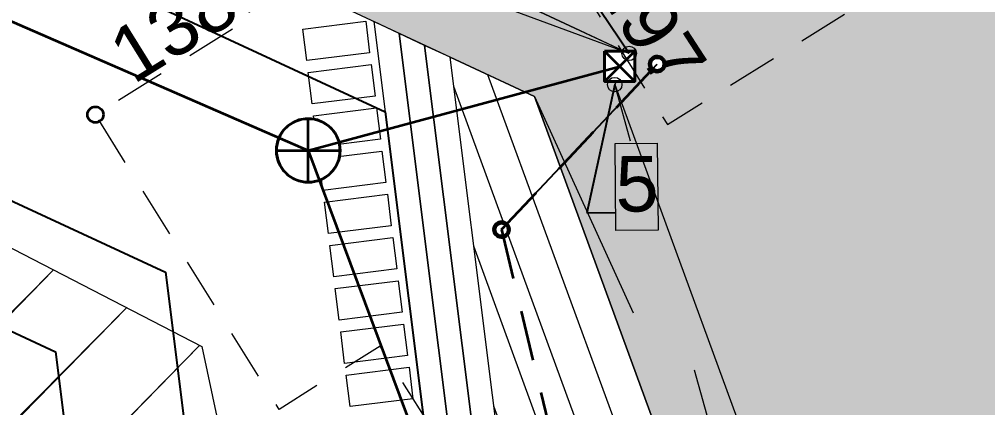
# Model space of a CAD drawing. Header units: millimetres. Extents: x 368386 to 996118, y -334862 to 250838.
# Drawn here: x 764496 to 776710, y -97688 to -92788 of the extents above; entities that cross this region are included whole.
import ezdxf

# ---------------------------------------------------------------- set-up
doc = ezdxf.new("R2010")
doc.units = ezdxf.units.MM
doc.header["$MEASUREMENT"] = 0
doc.set_wipeout_variables(frame=1)
for name, pattern in [('HIDDEN', [4762.5, 3175, -1587.5]), ('Katkoviiva', [6000, 3000, -3000]), ('Long Dashed', [1058.3333015441901, 634.9999904632571, -423.333311080933]), ('Wipeout_Contour', [1000, 0, -1000])]:
    doc.linetypes.add(name, pattern=pattern)
for name, color, linetype, lineweight in [('_ASENDIPLAAN_Pen_No__1', 7, 'Continuous', 13), ('New__ASENDIPLAAN_Pen_No__1', 7, 'Continuous', 13), ('New__ASENDIPLAAN_Pen_No__101', 252, 'Continuous', 13), ('New_ei pindi_Pen_No__7', 7, 'Continuous', 35), ('New_KANAL_ELEMENDID_Pen_No__7', 7, 'Continuous', 35), ('New_Kanal_proj_kinnistu_Pen_No__75', 6, 'Continuous', 20), ('New_korgus-EH2000#1_Pen_No__1', 7, 'Continuous', 13), ('New_korgus-EH2000#1_Pen_No__7', 7, 'Continuous', 35), ('New_Sade_rek_Pen_No__84', 114, 'Continuous', 35), ('New_Vesi_elemendid_Pen_No__7', 7, 'Continuous', 35)]:
    doc.layers.add(name, color=color, linetype=linetype, lineweight=lineweight)
for name, color, linetype in [('_uusvertikaal', 5, 'Continuous'), ('New_KANAL_ELEMENDID', 7, 'Continuous'), ('New_Vesi_elemendid', 7, 'Continuous')]:
    doc.layers.add(name, color=color, linetype=linetype)
for name, color, linetype, lineweight, true_color in [('New__ASENDIPLAAN_Pen_No__63', 7, 'Continuous', 18, 0xff9955), ('New_Vesi_proj1_Pen_No__25', 7, 'Continuous', 35, 0x40a5ff), ('New_Vesi_proj1_Pen_No__5', 7, 'Continuous', 25, 0x40a5ff)]:
    doc.layers.add(name, color=color, linetype=linetype, lineweight=lineweight, true_color=true_color)
doc.styles.add('GENERATED_STYLE_1', font='arial.ttf')
doc.linetypes.add('Sade1', pattern='A,0,[5,TRN_EP_AS-4-01_V01_Asendiplaan1.Shx,S=13.49206349206349,R=0,X=0,Y=0],-2600,0', length=2600)
doc.linetypes.add('Vesi11', pattern='A,0,[4,TRN_EP_AS-4-01_V01_Asendiplaan1.Shx,S=13.49206349206349,R=0,X=0,Y=0],-2650,0', length=2650)
doc.dimstyles.new('GENERATED_STYLE__3', dxfattribs={"dimtxt": 0.18, "dimasz": 364.8, "dimexe": 0.18, "dimexo": 0.0625, "dimgap": 0, "dimtad": 0, "dimtih": 1, "dimtoh": 1, "dimdec": 4, "dimzin": 0, "dimdsep": 46, "dimcen": 0.09, "dimadec": 0, "dimazin": 0, "dimtfac": 1, "dimtdec": 4, "dimtmove": 0, "dimatfit": 3, "dimldrblk": 'ARROWHEAD_1', "dimfxl": 1, "dimtolj": 1, "dimtzin": 0, "dimarcsym": 0})

# ---------------------------------------------------------------- blocks, each defined once
blk = doc.blocks.new('ARROWHEAD_1')
at = {"color": 0, "linetype": 'Continuous', "lineweight": 0}
blk.add_line((0, 0), (-1, 0), dxfattribs=at)
blk.add_circle((0, 0), 0.25, dxfattribs=at)

msp = doc.modelspace()

# ---------------------------------------------------------------- hatches: boundary and pattern name
at = {"layer": 'New__ASENDIPLAAN_Pen_No__101', "linetype": 'Continuous', "lineweight": 13}
for points in [[(762239.0754608883, -81717.8073883311), (759611.2902526327, -87345.1423710473), (771498.7633813295, -92895.52809366302), (772187.9367185284, -93217.31034374949), (772005.8375157724, -93611.02457804781), (776372.9910122907, -105539.1490006911), (778222.9025688719, -104861.8549487247), (780292.6031712887, -110514.8841639626), (781662.7510877745, -110013.2423255468), (785091.104721607, -108758.0452778976), (783999.186293351, -105775.6589518863), (783017.96607535, -103095.6256405611), (783130.6510432892, -103054.3691497121), (779943.5871292617, -94349.4553874816), (783838.9499405967, -92923.27580814679), (784244.6823102512, -92054.40906088245), (779597.3865885144, -89879.39129515957), (777888.9866799245, -89086.5065368821), (777960.7616976176, -88927.05737923353), (777182.1131716396, -88562.8314138184), (774880.2353886385, -87486.08930257098), (774828.5836810434, -87596.69704159074), (770479.4059251536, -85565.77290522489)], [(783718.6851109391, -109260.5188344312), (783855.683524185, -110275.2764226526), (777844.2656786232, -112476.191129196), (770992.4465544535, -93762.71221928744), (760952.1495277428, -89074.22774211716), (761375.0248924212, -88168.64854912083), (772187.9367185284, -93217.31034374949), (772005.8375157723, -93611.02457804765), (776372.9910122914, -105539.149000691), (778222.9025688719, -104861.8549487247), (780292.6031712887, -110514.8841639626)]]:
    msp.add_hatch(color=252, dxfattribs=at).paths.add_polyline_path(points)
h = msp.add_hatch(dxfattribs=at)
h.set_pattern_fill('PLANK_FLOOR_0001', color=252, style=0, pattern_type=2)
h.set_pattern_definition([(110.1098773622387, (774188.1907812111, -102490.8311472864), (428.1999571678416, 156.7826415182308), [])])
h.paths.add_polyline_path([(784303.7183656937, -112986.5140845607), (777374.6996792578, -115523.3830097773), (771531.1257003155, -106061.1537153328), (769929.1617953255, -93266.1936327635), (770992.4465544535, -93762.71221928744), (777844.2656786232, -112476.191129196), (783855.6835249587, -110275.2764273341)])
h.paths.add_polyline_path([(781623.1830728371, -112523.2600048446, 0.05995558996404948), (781750.4009111881, -112778.3101978391, 0.7851663409812424), (783932.82217312, -111999.1406781342, 0.05995558996405274), (783869.7476740469, -111721.1899866295, 0.9999999999999997)], flags=0)

# ---------------------------------------------------------------- linework, layer by layer
at = {"layer": '_ASENDIPLAAN_Pen_No__1', "color": 7, "linetype": 'Continuous', "lineweight": 13, "flags": 128}
msp.add_lwpolyline([(772011.8165550798, -94353.80513443692), (772543.000346321, -94349.5293510443), (772551.8546302733, -95449.50371517998), (772020.670839032, -95453.77949857259)], close=True, dxfattribs=at)
at = {"layer": 'New__ASENDIPLAAN_Pen_No__1', "color": 7, "linetype": 'Katkoviiva', "lineweight": 13}
for p, q in [((761335.5832645615, -88150.23283993031), (770992.4465544533, -93762.71221928755)), ((770992.4465544535, -93762.71221928744), (776372.9910122907, -105539.1490006911))]:
    msp.add_line(p, q, dxfattribs=at)
at = {"layer": 'New__ASENDIPLAAN_Pen_No__1', "color": 7, "linetype": 'Continuous', "lineweight": 13, "flags": 128}
for points in [[(762239.0754608883, -81717.8073883311), (759611.2902526327, -87345.1423710473), (771498.7633813295, -92895.52809366302), (772187.9367185284, -93217.31034374949), (772005.8375157724, -93611.02457804781), (776372.9910122907, -105539.1490006911), (778222.9025688719, -104861.8549487247), (780292.6031712887, -110514.8841639626), (781662.7510877745, -110013.2423255468), (785091.104721607, -108758.0452778976), (783999.186293351, -105775.6589518863), (783017.96607535, -103095.6256405611), (783130.6510432892, -103054.3691497121), (779943.5871292617, -94349.4553874816), (783838.9499405967, -92923.27580814679), (784244.6823102512, -92054.40906088245), (779597.3865885144, -89879.39129515957), (777888.9866799245, -89086.5065368821), (777960.7616976176, -88927.05737923353), (777182.1131716396, -88562.8314138184), (774880.2353886385, -87486.08930257098), (774828.5836810434, -87596.69704159074), (770479.4059251536, -85565.77290522489)], [(783718.6851109391, -109260.5188344312), (783855.683524185, -110275.2764226526), (777844.2656786232, -112476.191129196), (770992.4465544535, -93762.71221928744), (760952.1495277428, -89074.22774211716), (761375.0248924212, -88168.64854912083), (772187.9367185284, -93217.31034374949), (772005.8375157723, -93611.02457804765), (776372.9910122914, -105539.149000691), (778222.9025688719, -104861.8549487247), (780292.6031712887, -110514.8841639626)], [(768070.770234341, -92912.06180127776), (768864.5727136381, -92812.67556550045), (768914.2658315264, -93209.57680514868), (768120.4633522294, -93308.9630409259)], [(784303.7183656937, -112986.5140845607), (777374.6996792578, -115523.3830097773), (771531.1257003155, -106061.1537153328), (769929.1617953255, -93266.1936327635), (770992.4465544535, -93762.71221928744), (777844.2656786232, -112476.191129196), (783855.6835249587, -110275.2764273341)], [(768139.0982705983, -93457.80100590718), (768932.9007498953, -93358.41477012991), (768982.5938677837, -93755.31600977811), (768188.7913884869, -93854.70224555541)], [(768207.4263076952, -94003.54021042344), (769001.2287869921, -93904.15397464631), (769050.9219048807, -94301.05521429425), (768257.1194255837, -94400.44145007152)], [(768275.7543447919, -94549.27941493955), (769069.5568240889, -94449.89317916225), (769119.2499419772, -94846.79441881047), (768325.4474626803, -94946.18065458769)], [(768344.0823818888, -95095.0186194558), (769137.8848611857, -94995.63238367841), (769187.5779790741, -95392.53362332658), (768393.775499777, -95491.91985910386)], [(768412.4104189855, -95640.7578239718), (769206.2128982822, -95541.3715881945), (769255.9060161709, -95938.27282784272), (768462.1035368739, -96037.65906361985)], [(768480.7384560822, -96186.497028488), (769274.5409353792, -96087.11079271078), (769324.2340532676, -96484.01203235883), (768530.4315739707, -96583.39826813608)], [(768549.0664931788, -96732.2362330041), (769342.8689724758, -96632.8499972269), (769392.5620903645, -97029.75123687519), (768598.7596110675, -97129.13747265242)], [(768617.3945302758, -97277.97543752035), (769411.1970095725, -97178.58920174319), (769460.8901274613, -97575.4904413912), (768667.0876481642, -97674.87667716853)]]:
    msp.add_lwpolyline(points, close=True, dxfattribs=at)
at = {"layer": 'New_korgus-EH2000#1_Pen_No__7', "color": 7, "linetype": 'Continuous', "lineweight": 35}
msp.add_circle((765455.6257092005, -93990.0518278713), 99.99999997671694, dxfattribs=at)

# ---------------------------------------------------------------- texts
at = {"layer": '_ASENDIPLAAN_Pen_No__1', "color": 7, "linetype": 'Continuous', "lineweight": 13, "insert": (772018.831659988, -95225.29690072224), "char_height": 700.0000000000003, "attachment_point": 7, "rotation": 0.4611945159050125, "style": 'GENERATED_STYLE_1'}
msp.add_mtext('\\A1;5', dxfattribs=at)
at = {"layer": 'New_korgus-EH2000#1_Pen_No__1', "color": 7, "linetype": 'Continuous', "lineweight": 13, "char_height": 700.0000000000001, "attachment_point": 1, "style": 'GENERATED_STYLE_1'}
for s, insert, rotation in [('\\A1; 138.97 ', (771421.3192560854, -90604.44704508876), 302.98740163482853), ('\\A1; 138.96 ', (765330.65527251, -93164.92621196975), 31.853438246528977)]:
    msp.add_mtext(s, dxfattribs=dict(at, insert=insert, rotation=rotation))

# ---------------------------------------------------------------- next in the draw order: wipeouts: each hides what was drawn before it
at = {"color": 254, "linetype": 'Wipeout_Contour', "lineweight": 0, "ltscale": 3110776.578435975}
msp.add_wipeout([(771875.6045656587, -93190.17902343819), (771875.6045656587, -93573.63407454739), (772259.0596174664, -93573.63407454739), (772259.0596174664, -93190.17902343819)], dxfattribs=at).dxf.layer = 'New_KANAL_ELEMENDID'
at = {"color": 254, "linetype": 'Wipeout_Contour', "lineweight": 0, "ltscale": 24765569.09475177}
msp.add_wipeout([(768539.9643419619, -94402.78115730087), (768524.5925662416, -94325.50202264736), (768494.4397436298, -94252.70666974882), (768450.6646300975, -94187.19258207182), (768394.9494787335, -94131.47743094066), (768329.4353915221, -94087.70231764117), (768256.6400381579, -94057.54949479649), (768179.3609032716, -94042.17771861056), (768100.5677806056, -94042.17771861056), (768023.2886457193, -94057.54949479649), (767950.4932923551, -94087.70231764117), (767884.9792051438, -94131.47743094066), (767829.2640537798, -94187.19258207182), (767785.4889402475, -94252.70666974882), (767755.3361176356, -94325.50202264736), (767739.9643419153, -94402.78115730087), (767739.9643419153, -94481.57428066531), (767755.3361176356, -94558.85341531882), (767785.4889402475, -94631.64876821736), (767829.2640537798, -94697.16285589436), (767884.9792051438, -94752.87800702552), (767950.4932923551, -94796.653120325), (768023.2886457193, -94826.80594316969), (768100.5677806056, -94842.17771935562), (768179.3609032716, -94842.17771935562), (768256.6400381579, -94826.80594316969), (768329.4353915221, -94796.653120325), (768394.9494787335, -94752.87800702552), (768450.6646300975, -94697.16285589436), (768494.4397436298, -94631.64876821736), (768524.5925662416, -94558.85341531882), (768539.9643419619, -94481.57428066531)], dxfattribs=at).dxf.layer = 'New_KANAL_ELEMENDID'
at = {"color": 254, "linetype": 'Wipeout_Contour', "lineweight": 0, "ltscale": 24901179.60490766}
msp.add_wipeout([(772442.8047498764, -93368.2777988846), (772447.7971194388, -93387.3329418833), (772456.4110361348, -93405.04798434029), (772468.3154720656, -93420.74214435468), (772483.052946332, -93433.81230580906), (772500.0571061933, -93443.7561887438), (772518.6744911439, -93450.19165567408), (772538.1896456779, -93452.87139575282), (772557.8526132117, -93451.69242705504), (772576.9077571417, -93446.70005749265), (772594.6227987838, -93438.08614044735), (772610.316959031, -93426.18170521507), (772623.3871202526, -93411.44423048297), (772633.3310033038, -93394.4400712038), (772639.7664704669, -93375.82268613676), (772642.4462103128, -93356.3075312535), (772641.2672419642, -93336.64456337044), (772636.2748724018, -93317.58942037175), (772627.6609557058, -93299.87437791476), (772615.756519775, -93284.18021790037), (772601.0190455086, -93271.11005644599), (772584.0148856473, -93261.16617351124), (772565.3975006967, -93254.73070658097), (772545.8823461627, -93252.05096650223), (772526.2193786289, -93253.22993520001), (772507.1642346989, -93258.2223047624), (772489.4491930568, -93266.8362218077), (772473.7550328096, -93278.74065703998), (772460.684871588, -93293.47813177208), (772450.7409885369, -93310.48229105124), (772444.3055213738, -93329.09967611829), (772441.6257815278, -93348.61483100156)], dxfattribs=at).dxf.layer = 'New_Vesi_elemendid'
at = {"color": 254, "linetype": 'Wipeout_Contour', "lineweight": 0, "ltscale": 24846912.73282402}
msp.add_wipeout([(770478.7928748952, -95456.83695144305), (770483.7852444575, -95475.89209444175), (770492.3991611536, -95493.60713689873), (770504.3035970844, -95509.30129691312), (770519.0410713508, -95522.3714583675), (770536.045231212, -95532.31534130225), (770554.6626161627, -95538.75080823252), (770574.1777706967, -95541.43054831127), (770593.8407382305, -95540.25157961348), (770612.8958821605, -95535.2592100511), (770630.6109238026, -95526.6452930058), (770646.3050840498, -95514.74085777352), (770659.3752452714, -95500.00338304142), (770669.3191283225, -95482.99922376225), (770675.7545954856, -95464.3818386952), (770678.4343353315, -95444.86668381194), (770677.255366983, -95425.20371592889), (770672.2629974206, -95406.1485729302), (770663.6490807246, -95388.43353047321), (770651.7446447938, -95372.73937045882), (770637.0071705274, -95359.66920900444), (770620.0030106661, -95349.72532606969), (770601.3856257155, -95343.28985913942), (770581.8704711815, -95340.61011906067), (770562.2075036477, -95341.78908775846), (770543.1523597176, -95346.78145732085), (770525.4373180756, -95355.39537436614), (770509.7431578283, -95367.29980959842), (770496.6729966068, -95382.03728433052), (770486.7291135556, -95399.04144360969), (770480.2936463925, -95417.65882867674), (770477.6139065466, -95437.17398356)], dxfattribs=at).dxf.layer = 'New_Vesi_elemendid'

# ---------------------------------------------------------------- next in the draw order: hatches: boundary and pattern name
at = {"layer": 'New_Kanal_proj_kinnistu_Pen_No__75', "linetype": 'Continuous', "lineweight": 20}
h = msp.add_hatch(dxfattribs=at)
h.set_pattern_fill('JIS_LC_20_0001', color=6, style=0, pattern_type=2)
h.set_pattern_definition([(45, (-640523628.114811, -6432857147.434388), (-707.1067811865477, 707.1067811865477), []), (45, (-640523608.114811, -6432857147.434388), (-707.1067811865477, 707.1067811865477), [])])
h.paths.add_polyline_path([(735416.1197426106, -83585.6444998766), (738688.8578199391, -88901.11742123315), (740282.7151112101, -93495.77445025841), (762393.0659326102, -102888.2731371681), (767213.9073631802, -98868.16681876132), (766796.860076192, -96918.72282094607), (753132.031325305, -89848.88133268157), (753790.9949782147, -88705.23030358652), (756947.5268803613, -80445.12962038911), (760695.9097462782, -78079.13042838968), (766141.0348148161, -80089.18222460247), (771794.2518008017, -81856.64327769823), (775609.3057731009, -80539.71236805714), (775886.7616630701, -76623.57370510048), (774083.2826070796, -69934.95013612605), (771097.2923198092, -73469.79860450423), (766002.3029270192, -77455.32040438897), (758961.7946628091, -75757.17157545782), (756074.5693125605, -72853.92759601868)])

# ---------------------------------------------------------------- next in the draw order: linework, layer by layer
at = {"layer": '_uusvertikaal', "color": 5}
for points in [[(757068.5218500327, -75063.88740926697), (750076.3448517061, -90039.07453795806), (764952.6147945164, -96985.06537073561), (769832.0385667655, -135957.2513957156)], [(759186.1525401575, -77619.53517898676), (753415.7958294915, -89977.94251939049), (766338.050205032, -95976.4957306503), (771352.0334666418, -136023.4146945107)], [(780077.5551931596, -82365.17900457258), (761303.7832302822, -80175.18294870653), (757406.1345846686, -88522.80027073984), (769108.3781441144, -93955.02042694786), (772052.7513949818, -117471.8673776865), (787306.4388784906, -111887.1508921787)]]:
    msp.add_lwpolyline(points, dxfattribs=at)
at = {"layer": 'New__ASENDIPLAAN_Pen_No__1', "color": 7, "linetype": 'Katkoviiva', "lineweight": 13}
for p, q in [((772187.9367185284, -93217.31034374949), (760952.1495277428, -89074.22774211716)), ((775430.6458830787, -105884.1865356811), (772005.8375157724, -93611.02457804781))]:
    msp.add_line(p, q, dxfattribs=at)
at = {"layer": 'New__ASENDIPLAAN_Pen_No__1', "color": 7, "linetype": 'Continuous', "lineweight": 13, "flags": 128}
for points in [[(770772.6772244986, -104833.03314544), (769286.9288931818, -92966.29224526913), (768965.8124418608, -92816.34155057199), (770393.4529961343, -104218.9728743199)], [(771151.9014626627, -105447.0934324285), (769608.0453443645, -93116.24293990158), (769286.9288931818, -92966.29224526913), (770772.6772244986, -104833.03314544)], [(771531.1257008269, -106061.153719417), (769929.1617953255, -93266.19363276342), (769608.0453441429, -93116.24293813102), (771151.9014626627, -105447.0934324285)]]:
    msp.add_lwpolyline(points, close=True, dxfattribs=at)
at = {"layer": 'New__ASENDIPLAAN_Pen_No__63', "color": 21, "linetype": 'Long Dashed', "lineweight": 18, "true_color": 0xff9955, "flags": 128}
msp.add_lwpolyline([(771359.4469078195, -100597.1704828675), (769046.0939498695, -96910.87955097953), (767772.6257092396, -97710.05182854185), (765455.6257092005, -93990.0518278713), (770590.6257092098, -90779.05182774464), (772669.4861440298, -94116.71294878522), (777517.625709235, -91097.05182771484), (780924.6257092415, -96526.05182818422), (779536.6930580309, -97418.32026048849), (781109.625709181, -99791.05182784895), (775181.6257092247, -103547.0518279011), (772731.6257092713, -99736.05182814697)], close=True, dxfattribs=at)
at = {"layer": 'New_ei pindi_Pen_No__7', "color": 7, "linetype": 'HIDDEN', "lineweight": 35}
msp.add_circle((804441.0361594596, -44567.67403289028), 50000, dxfattribs=at)
at = {"layer": 'New_KANAL_ELEMENDID_Pen_No__7', "color": 7, "linetype": 'Continuous', "lineweight": 35}
for p, q in [((771875.6045656587, -93190.17902343819), (772259.0596174664, -93190.17902343819)), ((771875.6045656587, -93573.63407454739), (771875.6045656587, -93190.17902343819)), ((771875.6045656587, -93190.17902343819), (772259.0596174664, -93573.63407454739)), ((772259.0596174664, -93190.17902343819), (771875.6045656587, -93573.63407454739)), ((772259.0596174664, -93190.17902343819), (772259.0596174664, -93573.63407454739)), ((772067.3320915626, -93381.90654899279), (772067.382091594, -93381.90654899279)), ((772259.0596174664, -93573.63407454739), (771875.6045656587, -93573.63407454739)), ((768139.9643419386, -94842.17771935562), (768139.9643419386, -94042.17771861056)), ((767739.9643419153, -94442.17771898309), (768539.9643419619, -94442.17771898309))]:
    msp.add_line(p, q, dxfattribs=at)
at = {"layer": 'New_KANAL_ELEMENDID_Pen_No__7', "color": 7, "linetype": 'Continuous', "lineweight": 35, "flags": 128}
for points in [[(771875.6045656587, -93190.17902343819), (771875.6045656587, -93573.63407454739), (772259.0596174664, -93573.63407454739), (772259.0596174664, -93190.17902343819)], [(768539.9643419619, -94402.78115730087), (768524.5925662416, -94325.50202264736), (768494.4397436298, -94252.70666974882), (768450.6646300975, -94187.19258207182), (768394.9494787335, -94131.47743094066), (768329.4353915221, -94087.70231764117), (768256.6400381579, -94057.54949479649), (768179.3609032716, -94042.17771861056), (768100.5677806056, -94042.17771861056), (768023.2886457193, -94057.54949479649), (767950.4932923551, -94087.70231764117), (767884.9792051438, -94131.47743094066), (767829.2640537798, -94187.19258207182), (767785.4889402475, -94252.70666974882), (767755.3361176356, -94325.50202264736), (767739.9643419153, -94402.78115730087), (767739.9643419153, -94481.57428066531), (767755.3361176356, -94558.85341531882), (767785.4889402475, -94631.64876821736), (767829.2640537798, -94697.16285589436), (767884.9792051438, -94752.87800702552), (767950.4932923551, -94796.653120325), (768023.2886457193, -94826.80594316969), (768100.5677806056, -94842.17771935562), (768179.3609032716, -94842.17771935562), (768256.6400381579, -94826.80594316969), (768329.4353915221, -94796.653120325), (768394.9494787335, -94752.87800702552), (768450.6646300975, -94697.16285589436), (768494.4397436298, -94631.64876821736), (768524.5925662416, -94558.85341531882), (768539.9643419619, -94481.57428066531)]]:
    msp.add_lwpolyline(points, close=True, dxfattribs=at)
at = {"layer": 'New_KANAL_ELEMENDID_Pen_No__7', "color": 7, "linetype": 'Continuous', "lineweight": 35}
msp.add_circle((768139.9643419386, -94442.17771898309), 401.9354289630428, dxfattribs=at)
at = {"layer": 'New_Kanal_proj_kinnistu_Pen_No__75', "color": 6, "linetype": 'Continuous', "lineweight": 20, "flags": 128}
msp.add_lwpolyline([(735416.1197426106, -83585.6444998766), (756074.5693125605, -72853.92759601868), (758961.7946628091, -75757.17157545782), (766002.3029270192, -77455.32040438897), (770813.500506159, -73893.37952482796), (774083.2826070796, -69934.95013612605), (775886.7616630701, -76623.57370510048), (775609.3057731009, -80539.71236805714), (771794.2518008017, -81856.64327769823), (766141.0348148161, -80089.18222460247), (760695.9097462782, -78079.13042838968), (756947.5268803613, -80445.12962038911), (753790.9949782147, -88705.23030358652), (753132.031325305, -89848.88133268157), (766796.860076192, -96918.72282094607), (767213.9073631802, -98868.16681876132), (762393.0659326102, -102888.2731371681), (740282.7151112101, -93495.77445025841), (738688.8578199391, -88901.11742123315)], close=True, dxfattribs=at)
at = {"layer": 'New_Sade_rek_Pen_No__84', "color": 114, "linetype": 'Sade1', "lineweight": 35}
for points in [[(763160.9236035106, -92271.9796854193), (768139.9643419386, -94442.17771898309)], [(768139.9643419386, -94442.17771898309), (772067.3320915626, -93381.90654899279)], [(768139.9643419386, -94442.17771898309), (774985.8228910557, -112813.266658702)]]:
    msp.add_lwpolyline(points, dxfattribs=at)
at = {"layer": 'New_Vesi_elemendid_Pen_No__7', "color": 7, "linetype": 'Continuous', "lineweight": 35}
for p, q in [((772542.0359959203, -93352.46118112752), (772542.0859959518, -93352.46118112752)), ((770578.0241209391, -95441.02033368597), (770578.0741209706, -95441.02033368597))]:
    msp.add_line(p, q, dxfattribs=at)
at = {"layer": 'New_Vesi_elemendid_Pen_No__7', "color": 7, "linetype": 'Continuous', "lineweight": 35, "flags": 128}
for points in [[(772442.8047498764, -93368.2777988846), (772447.7971194388, -93387.3329418833), (772456.4110361348, -93405.04798434029), (772468.3154720656, -93420.74214435468), (772483.052946332, -93433.81230580906), (772500.0571061933, -93443.7561887438), (772518.6744911439, -93450.19165567408), (772538.1896456779, -93452.87139575282), (772557.8526132117, -93451.69242705504), (772576.9077571417, -93446.70005749265), (772594.6227987838, -93438.08614044735), (772610.316959031, -93426.18170521507), (772623.3871202526, -93411.44423048297), (772633.3310033038, -93394.4400712038), (772639.7664704669, -93375.82268613676), (772642.4462103128, -93356.3075312535), (772641.2672419642, -93336.64456337044), (772636.2748724018, -93317.58942037175), (772627.6609557058, -93299.87437791476), (772615.756519775, -93284.18021790037), (772601.0190455086, -93271.11005644599), (772584.0148856473, -93261.16617351124), (772565.3975006967, -93254.73070658097), (772545.8823461627, -93252.05096650223), (772526.2193786289, -93253.22993520001), (772507.1642346989, -93258.2223047624), (772489.4491930568, -93266.8362218077), (772473.7550328096, -93278.74065703998), (772460.684871588, -93293.47813177208), (772450.7409885369, -93310.48229105124), (772444.3055213738, -93329.09967611829), (772441.6257815278, -93348.61483100156)], [(770478.7928748952, -95456.83695144305), (770483.7852444575, -95475.89209444175), (770492.3991611536, -95493.60713689873), (770504.3035970844, -95509.30129691312), (770519.0410713508, -95522.3714583675), (770536.045231212, -95532.31534130225), (770554.6626161627, -95538.75080823252), (770574.1777706967, -95541.43054831127), (770593.8407382305, -95540.25157961348), (770612.8958821605, -95535.2592100511), (770630.6109238026, -95526.6452930058), (770646.3050840498, -95514.74085777352), (770659.3752452714, -95500.00338304142), (770669.3191283225, -95482.99922376225), (770675.7545954856, -95464.3818386952), (770678.4343353315, -95444.86668381194), (770677.255366983, -95425.20371592889), (770672.2629974206, -95406.1485729302), (770663.6490807246, -95388.43353047321), (770651.7446447938, -95372.73937045882), (770637.0071705274, -95359.66920900444), (770620.0030106661, -95349.72532606969), (770601.3856257155, -95343.28985913942), (770581.8704711815, -95340.61011906067), (770562.2075036477, -95341.78908775846), (770543.1523597176, -95346.78145732085), (770525.4373180756, -95355.39537436614), (770509.7431578283, -95367.29980959842), (770496.6729966068, -95382.03728433052), (770486.7291135556, -95399.04144360969), (770480.2936463925, -95417.65882867674), (770477.6139065466, -95437.17398356)]]:
    msp.add_lwpolyline(points, close=True, dxfattribs=at)
at = {"layer": 'New_Vesi_elemendid_Pen_No__7', "color": 7, "linetype": 'Continuous', "lineweight": 35}
for centre, radius in [((772542.0359959203, -93352.46118112752), 99.99999997671694), ((772542.0359959203, -93352.46118112752), 89.99999996740371), ((772542.0359959203, -93352.46118112752), 79.99999995809048), ((770578.0241209391, -95441.02033368597), 99.99999997671694), ((770578.0241209391, -95441.02033368597), 89.99999996740371), ((770578.0241209391, -95441.02033368597), 79.99999995809048)]:
    msp.add_circle(centre, radius, dxfattribs=at)
at = {"layer": 'New_Vesi_proj1_Pen_No__25', "color": 161, "linetype": 'Long Dashed', "lineweight": 35, "true_color": 0x40a5ff}
for points in [[(770578.0241209391, -95441.02033368597), (772542.0359959203, -93352.46118112752)], [(770578.0241209391, -95441.02033368597), (772091.6904870496, -101726.2898772145)]]:
    msp.add_lwpolyline(points, dxfattribs=at)
at = {"layer": 'New_Vesi_proj1_Pen_No__5', "color": 161, "linetype": 'Vesi11', "lineweight": 25, "true_color": 0x40a5ff}
msp.add_lwpolyline([(770578.0241209391, -95441.02033368597), (772542.0359959203, -93352.46118112752)], dxfattribs=at)

# ---------------------------------------------------------------- next in the draw order: leaders
at = {"layer": '_ASENDIPLAAN_Pen_No__1', "color": 7, "linetype": 'Continuous', "lineweight": 13, "annotation_type": 0, "has_hookline": 1, "hookline_direction": 0}
for points, text_width, horizontal_direction in [([(772187.9367185284, -93217.31034374949), (771631.8552313311, -92388.45398948537), (771988.1178827902, -92309.99404317304)], 462.2100954979538, (0.9765971805348043, 0.2150766072158265, 0)), ([(772005.8375157723, -93611.02457804779), (771654.0434780291, -95228.23327656044), (772018.831659988, -95225.29690072224)], 464.1200545702595, (0.9999676040542175, 0.008049275872255866, 0))]:
    msp.add_leader(points, dimstyle='GENERATED_STYLE__3', dxfattribs=dict(at, text_width=text_width, horizontal_direction=horizontal_direction))

doc.saveas('drawing.dxf')
